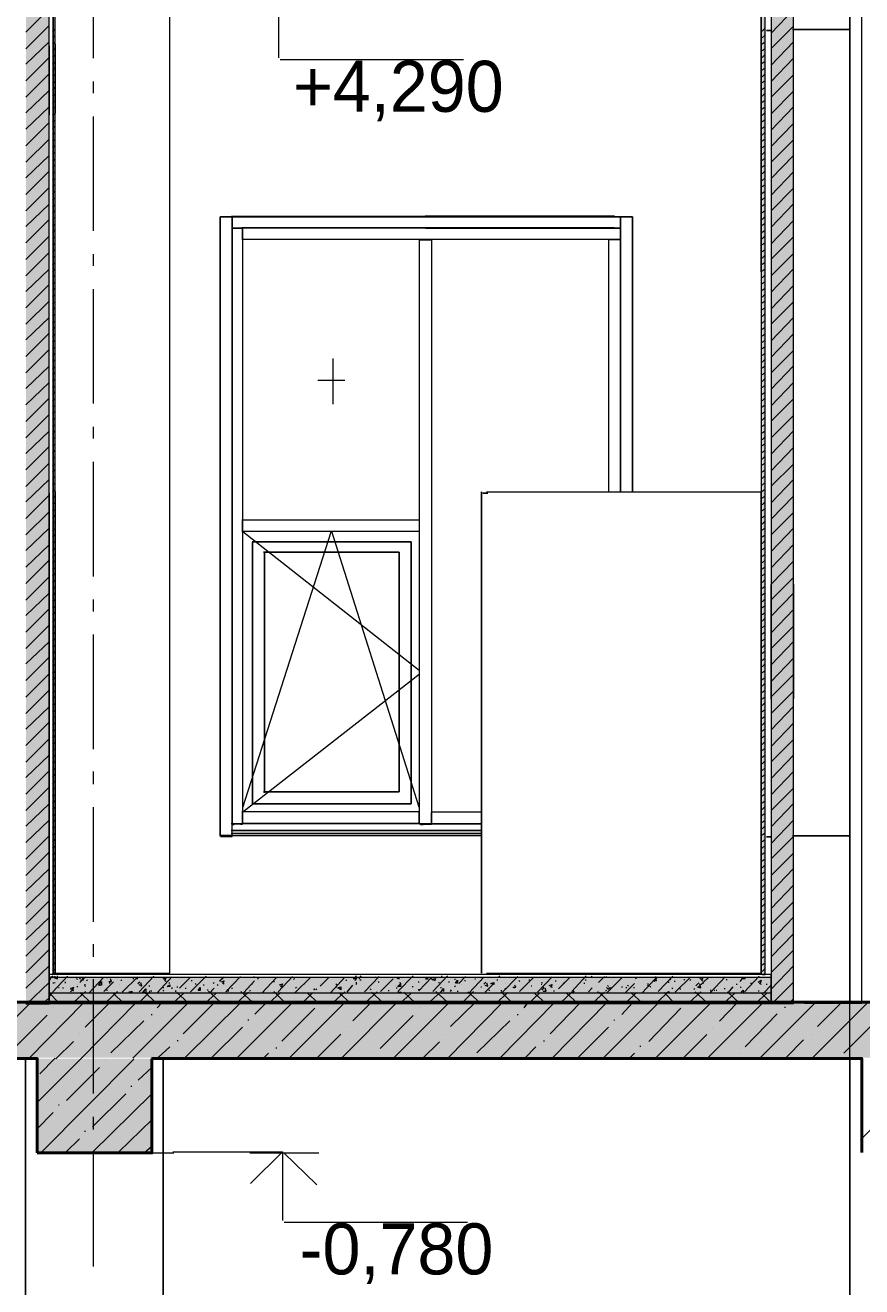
# Model space of a CAD drawing. Header units: millimetres. Extents: x -135211 to 49383, y -8033 to 228499.
# Drawn here: x -62445 to -58795, y 5476 to 10979 of the extents above; entities that cross this region are included whole.
import ezdxf

# ---------------------------------------------------------------- set-up
doc = ezdxf.new("R2010")
doc.units = ezdxf.units.MM
doc.layers.add('PDF _Геометрия', color=7, linetype='Continuous', true_color=0x1d1d1d)
doc.layers.add('PDF _Сплошная заливка', color=7, linetype='Continuous', true_color=0xffffff)
doc.layers.add('PDF _Текст', color=7, linetype='Continuous')

msp = doc.modelspace()

# ---------------------------------------------------------------- hatches: boundary and pattern name
at = {"layer": 'PDF _Сплошная заливка', "transparency": 33554559}
h = msp.add_hatch(color=256, dxfattribs=at)
h.paths.add_polyline_path([(-90915, 6475.5), (-90915, 6713.8), (-103545.3, 6713.8), (-103545.3, 6475.5)])
h.paths.add_polyline_path([(-5796.5, 6475.5), (-5796.5, 6713.8), (-26352.2, 6713.8), (-26352.2, 6475.5)])
h.paths.add_polyline_path([(-26398.8, 6475.5), (-26398.8, 6713.8), (-50899.8, 6713.8), (-50899.8, 6475.5)])
h.paths.add_polyline_path([(-50950.6, 6475.5), (-50950.6, 6713.8), (-77648.6, 6713.8), (-77648.6, 6475.5)])
h.paths.add_polyline_path([(-79718.6, 6475.5), (-79718.6, 6713.8), (-80167.3, 6713.8), (-80167.3, 6475.5)])
h.paths.add_polyline_path([(-80366.2, 6475.5), (-80366.2, 6713.8), (-82698.6, 6713.8), (-82698.6, 6475.5)])
h.paths.add_polyline_path([(-82897.6, 6475.5), (-82897.6, 6713.8), (-83397.1, 6713.8), (-83397.1, 6475.5)])

# ---------------------------------------------------------------- linework, layer by layer
at = {"layer": 'PDF _Геометрия', "color": 7, "lineweight": 9}
for points in [[(-59211.2, 11536.5), (-59189.8, 11536.5), (-59189.8, 6710.4), (-62339.5, 6710.4)], [(-62312.6, 6844.3), (-61813.3, 6844.3), (-61813.3, 11543.2), (-61897.8, 11543.2)], [(-59233.7, 9903.3), (-59233.7, 11541.6), (-61811.9, 11541.6)], [(-59233.7, 11541.6), (-59233.7, 6842.7), (-60431.8, 6842.7)], [(-59228.9, 6838.1), (-59216.2, 6838.1), (-59216.2, 11537.2), (-59228.9, 11537.2)], [(-59220.3, 6842.2), (-59216.2, 6842.2), (-59216.2, 11540.9), (-59220.3, 11540.9)], [(-59190.6, 6711.3), (-59093.3, 6711.3), (-59093.3, 11537.4), (-59190.6, 11537.4)], [(-62146.7, 10835.2), (-62146.7, 11334.8)], [(-58847.7, 10834), (-58847.7, 11333.6)], [(-62441.5, 6710.7), (-62339.7, 6710.7), (-62339.7, 11130.2), (-62441.5, 11130.2)], [(-62326.5, 6841), (-62322.2, 6841), (-62322.2, 11133.7), (-62326.5, 11133.7)], [(-62326, 6845), (-62313.4, 6845), (-62313.4, 11137.4), (-62326, 11137.4)], [(-62322.2, 11129.8), (-62322.2, 6837.1), (-62322.2, 8936.7)], [(-61779.5, 11137.1), (-61339.5, 11137.1), (-61339.5, 10836.4)], [(-59044.7, 6713.4), (-58795, 6713.4), (-58795, 11133)], [(-62339.7, 10888.9), (-62339.7, 10588.5)], [(-62322.2, 10587.9), (-62322.2, 10888.4)], [(-62313.4, 10896), (-62313.4, 10595.5)], [(-61332.6, 10830.1), (-60532.3, 10830.1)], [(-62146.7, 10682.6), (-62146.7, 10733.6)], [(-58847.7, 10681.7), (-58847.7, 10732.3)], [(-62146.7, 10081.9), (-62146.7, 10581)], [(-58847.7, 10080.4), (-58847.7, 10579.9)], [(-61593.9, 10142.9), (-61593.9, 10066.9), (-61593.9, 8792.3), (-61593.9, 7518.2), (-61593.9, 7442.2)], [(-61592.3, 7440.1), (-61541.3, 7440.1), (-61541.3, 7516.6), (-61541.3, 8790.8), (-61541.3, 10065), (-61541.3, 10090.5), (-61541.3, 10141), (-61592.3, 10141)], [(-61523.7, 10144.7), (-61544.8, 10144.7)], [(-61541.3, 10141), (-61541.3, 10065), (-61541.3, 8790.8), (-61541.3, 7491.1)], [(-60699, 10145.2), (-61524.6, 10145.2)], [(-59874.2, 10145.9), (-60699.8, 10145.9)], [(-59898.8, 10043.5), (-59847.9, 10043.5), (-59847.9, 8942.6), (-59847.9, 10068.7), (-59847.9, 10145.2)], [(-59873.1, 10145.2), (-59847.9, 10145.2), (-59847.9, 10094.3), (-59873.1, 10094.3)], [(-59846.1, 10143.4), (-59795.3, 10143.4), (-59795.3, 10067.3), (-59795.3, 8941.3)], [(-61523.7, 10093.7), (-61544.8, 10093.7)], [(-61497.4, 10042.2), (-61497.4, 10092.8), (-61544, 10092.8)], [(-61497.4, 10092.8), (-61497.4, 10067.7), (-61497.4, 8793.2), (-61497.4, 7493.6), (-61544, 7493.6)], [(-61524.6, 10094.5), (-60699, 10094.5), (-61499.2, 10094.5)], [(-59874.2, 10095.1), (-60699.8, 10095.1)], [(-60699, 10094.3), (-59847.9, 10094.3), (-59847.9, 10043.5), (-60699, 10043.5)], [(-60725.3, 10044.6), (-60725.3, 8795.5), (-60725.3, 7496.2), (-60725.3, 7546.9), (-61499.9, 7546.9)], [(-60699, 10043.8), (-61499.2, 10043.8)], [(-60723.4, 10043), (-60672.7, 10043), (-60672.7, 8793.8), (-60672.7, 7494.4), (-60672.7, 7545.2)], [(-59900.5, 10045), (-59900.5, 8944.5)], [(-62146.7, 9929.3), (-62146.7, 9980.3)], [(-58847.7, 9928), (-58847.7, 9978.7)], [(-62146.7, 9328.1), (-62146.7, 9827.7)], [(-58847.7, 9326.8), (-58847.7, 9826.3)], [(-61102.6, 9524.8), (-61102.6, 9326.1)], [(-61049.9, 9429.2), (-61168.6, 9429.2)], [(-62146.7, 9176), (-62146.7, 9226.5)], [(-58847.7, 9174.4), (-58847.7, 9225.5)], [(-62146.7, 8574.8), (-62146.7, 9074.4)], [(-58847.7, 8573.6), (-58847.7, 9073.1)], [(-62339.7, 8937.2), (-62339.7, 6837.7), (-62339.7, 6825.1), (-62339.7, 6757.3), (-62339.7, 6710.7)], [(-62313.4, 8944.5), (-62313.4, 6845)], [(-59233.7, 6842.7), (-59233.7, 8942.6), (-60431.8, 8942.6)], [(-61499.9, 8820.9), (-60725.3, 8820.9), (-60725.3, 8770.2), (-61499.9, 8770.2)], [(-61497.4, 8768.1), (-61497.4, 8818.7)], [(-61111.4, 8767.2), (-61496.6, 7565)], [(-61495.9, 8770.2), (-60725.3, 8165)], [(-60725.3, 7568.2), (-61106.4, 8770.2)], [(-59189.8, 8039.5), (-59189.8, 8539.5)], [(-59093.3, 8540.1), (-59093.3, 8040.4)], [(-62146.7, 8422.2), (-62146.7, 8473.2)], [(-58847.7, 8421.2), (-58847.7, 8471.9)], [(-62146.7, 7821.4), (-62146.7, 8320.6)], [(-58847.7, 7820), (-58847.7, 8319.5)], [(-61495.9, 7546.9), (-60725.3, 8148.1)], [(-62146.7, 7668.9), (-62146.7, 7723.8)], [(-58847.7, 7667.6), (-58847.7, 7722.3)], [(-62146.7, 7067.7), (-62146.7, 7567.3)], [(-61505.8, 7493.6), (-61497.4, 7493.6), (-61497.4, 7544.6)], [(-60453.3, 7546), (-60673.4, 7546)], [(-58847.7, 7066.3), (-58847.7, 7565.9)], [(-60453.3, 7495.1), (-61545.5, 7495.1)], [(-61532.5, 7490.7), (-61540.9, 7490.7)], [(-60723.4, 7494.4), (-60672.7, 7494.4), (-60681.1, 7494.4)], [(-60707.8, 7491.6), (-60720.7, 7491.6)], [(-60453.3, 7452.7), (-61545.5, 7452.7)], [(-62146.7, 6915.5), (-62146.7, 6970.5)], [(-58847.7, 6913.9), (-58847.7, 6969.1)], [(-59189.8, 6710.4), (-59189.8, 6757.1), (-59189.8, 6824.8), (-59189.8, 6837.5), (-62339.5, 6837.5)], [(-59189.8, 6824.8), (-62339.5, 6824.8)], [(-60427, 6838.5), (-60448, 6838.5)], [(-62146.7, 6318.3), (-62146.7, 6817.9)], [(-58847.7, 6317.2), (-58847.7, 6816.8)], [(-59189.8, 6757.1), (-62339.5, 6757.1)], [(-59100.4, 6717.6), (-59049.5, 6717.6)], [(-61842.8, 3339.5), (-61842.8, 6472.2), (-61842.8, 3339.5), (-62444.2, 3339.5), (-62444.2, 6472.2), (-62444.2, 3339.5), (-66368.4, 3339.5), (-66368.4, 6472.2)], [(-58847.7, 3341), (-58847.7, 6473.7), (-58847.7, 3341), (-61844.9, 3341)], [(-58847.7, 6473.7), (-61646, 6473.7)], [(-59242.5, 6470.6), (-59441.2, 6470.6)], [(-58795, 6471.9), (-59044.7, 6471.9)], [(-62146.7, 6161.8), (-62146.7, 6216.7)], [(-58847.7, 6160.3), (-58847.7, 6215.5)], [(-62236, 6060.6), (-61795.7, 6060.6)], [(-62146.7, 5564.9), (-62146.7, 6064.5)], [(-61800.4, 6065), (-61321.9, 6065), (-61321.9, 5764.6)], [(-61464.6, 6059.7), (-61164, 6059.7)], [(-58847.7, 5563.6), (-58847.7, 6063.1)], [(-61314.8, 5757.5), (-60514.7, 5757.5)]]:
    msp.add_lwpolyline(points, dxfattribs=at)
for points in [[(-58847.7, 10960.9), (-59097.2, 10960.9), (-58847.7, 10960.9), (-58847.7, 11540.7), (-58847.7, 6715), (-58847.7, 7443.1), (-59097.2, 7443.1), (-58847.7, 7443.1)], [(-59211.2, 10956.6), (-59189.8, 10956.6)], [(-59795.3, 8941.3), (-59795.3, 10143.4), (-61594.5, 10143.4), (-59795.3, 10143.4)], [(-61593.9, 10142.9), (-61593.9, 7442.2)], [(-60453.3, 8943), (-60453.3, 6843.4)], [(-60427, 8938), (-60448, 8938)], [(-61454.6, 7582.3), (-60760.4, 7582.3), (-60760.4, 8725), (-61454.6, 8725), (-60760.4, 8725), (-60760.4, 7582.3)], [(-61453.5, 8724.3), (-61453.5, 7581.1)], [(-61405.5, 7634.7), (-60813, 7634.7), (-60813, 8680.2), (-61405.5, 8680.2), (-60813, 8680.2), (-60813, 7634.7)], [(-61400.9, 8675.8), (-61400.9, 7630.4)], [(-61499.9, 7496.2), (-60725.3, 7496.2)], [(-60673.4, 7495.1), (-60453.3, 7495.1)], [(-61596.4, 7444.2), (-60453.3, 7444.2)], [(-60453.3, 7465.6), (-61545.5, 7465.6)], [(-61545.5, 7465.6), (-60453.3, 7465.6)], [(-59211.2, 7438.8), (-59189.8, 7438.8)]]:
    msp.add_lwpolyline(points, close=True, dxfattribs=at)
at = {"layer": 'PDF _Геометрия', "lineweight": 9}
for points in [[(-62441.5, 10948.5), (-62339.7, 11049.8)], [(-59190.6, 10944.5), (-59093.3, 11046.3)], [(-62441.5, 10876.3), (-62339.7, 10978)], [(-59190.6, 10876.8), (-59093.3, 10974.1)], [(-62441.5, 10808.5), (-62339.7, 10905.9)], [(-59190.6, 10804.9), (-59093.3, 10906.3)], [(-62441.5, 10736.7), (-62339.7, 10838)], [(-59190.6, 10733.1), (-59093.3, 10834.5)], [(-62441.5, 10664.6), (-62339.7, 10766.3)], [(-59190.6, 10665.3), (-59093.3, 10762.6)], [(-62441.5, 10596.7), (-62339.7, 10694.1)], [(-59190.6, 10593), (-59093.3, 10690.8)], [(-62441.5, 10525), (-62339.7, 10622.4)], [(-59190.6, 10521.2), (-59093.3, 10623)], [(-62441.5, 10452.8), (-62339.7, 10554.6)], [(-59190.6, 10449.3), (-59093.3, 10550.7)], [(-62441.5, 10381.1), (-62339.7, 10482.4)], [(-59190.6, 10381.6), (-59093.3, 10478.9)], [(-62441.5, 10313.3), (-62339.7, 10410.7)], [(-59190.6, 10309.8), (-59093.3, 10411.1)], [(-62441.5, 10241.1), (-62339.7, 10342.8)], [(-59190.6, 10237.5), (-59093.3, 10339.3)], [(-62441.5, 10169.4), (-62339.7, 10271.1)], [(-59190.6, 10169.7), (-59093.3, 10267.5)], [(-62441.5, 10101.5), (-62339.7, 10198.9)], [(-59190.6, 10097.9), (-59093.3, 10199.7)], [(-62441.5, 10029.8), (-62339.7, 10131.1)], [(-59190.6, 10026), (-59093.3, 10127.4)], [(-62441.5, 9957.6), (-62339.7, 10059.4)], [(-59190.6, 9958.3), (-59093.3, 10055.6)], [(-62441.5, 9885.9), (-62339.7, 9987.2)], [(-59190.6, 9886.4), (-59093.3, 9983.7)], [(-62441.5, 9818.1), (-62339.7, 9915.5)], [(-59190.6, 9814.1), (-59093.3, 9916)], [(-62441.5, 9745.9), (-62339.7, 9847.6)], [(-59190.6, 9742.3), (-59093.3, 9844.2)], [(-62441.5, 9674.2), (-62339.7, 9775.5)], [(-59190.6, 9674.6), (-59093.3, 9771.9)], [(-62441.5, 9606.3), (-62339.7, 9703.7)], [(-59190.6, 9602.7), (-59093.3, 9704.1)], [(-62441.5, 9534.2), (-62339.7, 9635.9)], [(-59190.6, 9530.9), (-59093.3, 9632.3)], [(-62441.5, 9462.4), (-62339.7, 9563.7)], [(-59190.6, 9463.1), (-59093.3, 9560.4)], [(-62441.5, 9394.6), (-62339.7, 9492)], [(-59190.6, 9390.8), (-59093.3, 9492.7)], [(-62441.5, 9322.4), (-62339.7, 9419.8)], [(-59190.6, 9319), (-59093.3, 9420.4)], [(-62441.5, 9250.7), (-62339.7, 9352.4)], [(-59190.6, 9251.2), (-59093.3, 9348.5)], [(-62441.5, 9178.5), (-62339.7, 9280.2)], [(-59190.6, 9179.4), (-59093.3, 9276.7)], [(-62441.5, 9111.1), (-62339.7, 9208.5)], [(-59190.6, 9107.1), (-59093.3, 9209)], [(-62441.5, 9038.9), (-62339.7, 9140.7)], [(-59190.6, 9035.3), (-59093.3, 9137.1)], [(-62441.5, 8967.2), (-62339.7, 9068.5)], [(-59190.6, 8967.5), (-59093.3, 9064.8)], [(-62441.5, 8899.4), (-62339.7, 8996.8)], [(-59190.6, 8895.7), (-59093.3, 8997.1)], [(-62441.5, 8827.2), (-62339.7, 8929)], [(-59190.6, 8823.8), (-59093.3, 8925.2)], [(-62441.5, 8755.5), (-62339.7, 8856.8)], [(-59190.6, 8756.1), (-59093.3, 8853.4)], [(-62441.5, 8687.7), (-62339.7, 8785)], [(-59190.6, 8683.8), (-59093.3, 8785.6)], [(-62441.5, 8615.5), (-62339.7, 8712.9)], [(-59190.6, 8611.9), (-59093.3, 8713.8)], [(-62441.5, 8543.7), (-62339.7, 8645.5)], [(-59190.6, 8540.1), (-59093.3, 8641.5)], [(-62441.5, 8471.6), (-62339.7, 8573.3)], [(-59190.6, 8472.4), (-59093.3, 8569.7)], [(-62441.5, 8404.2), (-62339.7, 8501.1)], [(-59190.6, 8400.5), (-59093.3, 8501.9)], [(-62441.5, 8332), (-62339.7, 8433.7)], [(-59190.6, 8328.2), (-59093.3, 8430.1)], [(-62441.5, 8259.8), (-62339.7, 8361.6)], [(-59190.6, 8260.5), (-59093.3, 8358.2)], [(-62441.5, 8192.5), (-62339.7, 8289.8)], [(-59190.6, 8188.6), (-59093.3, 8290.5)], [(-62441.5, 8120.3), (-62339.7, 8222)], [(-59190.6, 8116.8), (-59093.3, 8218.2)], [(-62441.5, 8048.5), (-62339.7, 8149.8)], [(-59190.6, 8049), (-59093.3, 8146.3)], [(-62441.5, 7976.4), (-62339.7, 8078.1)], [(-59190.6, 7977.2), (-59093.3, 8074.5)], [(-62441.5, 7908.5), (-62339.7, 8005.9)], [(-59190.6, 7904.9), (-59093.3, 8006.8)], [(-62441.5, 7836.8), (-62339.7, 7938.1)], [(-59190.6, 7833.1), (-59093.3, 7934.5)], [(-62441.5, 7764.6), (-62339.7, 7866.4)], [(-59190.6, 7765.3), (-59093.3, 7862.6)], [(-62441.5, 7696.8), (-62339.7, 7794.2)], [(-59190.6, 7693.5), (-59093.3, 7794.9)], [(-62441.5, 7625.1), (-62339.7, 7726.8)], [(-59190.6, 7621.2), (-59093.3, 7723)], [(-62441.5, 7552.9), (-62339.7, 7654.6)], [(-59190.6, 7553.4), (-59093.3, 7651.2)], [(-62441.5, 7485.5), (-62339.7, 7582.5)], [(-59190.6, 7481.6), (-59093.3, 7583.4)], [(-62441.5, 7413.3), (-62339.7, 7510.7)], [(-59190.6, 7409.7), (-59093.3, 7511.1)], [(-62441.5, 7341.2), (-62339.7, 7442.9)], [(-59190.6, 7342), (-59093.3, 7439.3)], [(-62441.5, 7269.4), (-62339.7, 7371.2)], [(-59190.6, 7270.2), (-59093.3, 7367.5)], [(-62441.5, 7201.6), (-62339.7, 7299)], [(-59190.6, 7197.9), (-59093.3, 7299.7)], [(-62441.5, 7129.9), (-62339.7, 7231.2)], [(-59190.6, 7126), (-59093.3, 7227.9)], [(-62441.5, 7057.7), (-62339.7, 7159.4)], [(-59190.6, 7058.3), (-59093.3, 7155.6)], [(-62441.5, 6989.9), (-62339.7, 7087.3)], [(-59190.6, 6986.4), (-59093.3, 7087.8)], [(-62441.5, 6918.1), (-62339.7, 7019.4)], [(-59190.6, 6914.6), (-59093.3, 7016)], [(-62441.5, 6846), (-62339.7, 6947.7)], [(-59190.6, 6846.8), (-59093.3, 6944.1)], [(-62441.5, 6778.1), (-62339.7, 6875.5)], [(-62339.2, 6811.7), (-62330.9, 6824.8)], [(-62334.8, 6828.4), (-62322.2, 6828.4), (-62326.5, 6832.7)], [(-62330.9, 6824.3), (-62330.9, 6828.7)], [(-62324.3, 6762.7), (-62260.8, 6830.6)], [(-62317.7, 6823.7), (-62313.4, 6832.4)], [(-62317.2, 6823.4), (-62304.6, 6819.1), (-62304.6, 6832.1)], [(-62207.6, 6819.9), (-62199.3, 6828.2)], [(-62207.1, 6802.4), (-62181.8, 6827.7)], [(-62203.2, 6815.3), (-62190.6, 6815.3), (-62194.9, 6824)], [(-62166.5, 6757.2), (-62102.8, 6824.9)], [(-62089.6, 6824.3), (-62085.3, 6824.3)], [(-62085.3, 6824.3), (-62085.3, 6824.3)], [(-62085.3, 6824.3), (-62085.3, 6824.3)], [(-62021.4, 6760.5), (-61953.7, 6828.2)], [(-61946.9, 6762.2), (-61883.5, 6830.1)], [(-61868, 6759.5), (-61804.5, 6827.4)], [(-61843.5, 6819.7), (-61830.8, 6824.1), (-61835.2, 6811.4)], [(-61772, 6778.1), (-61725.5, 6824.6)], [(-61723, 6762.7), (-61655.3, 6830.3)], [(-61597.5, 6810.6), (-61576.4, 6827.7)], [(-61569.5, 6761.7), (-61506.2, 6829.4)], [(-61449.2, 6827.3), (-61444.8, 6827.3)], [(-61411.7, 6756.3), (-61348.3, 6824.2)], [(-61341.6, 6762.3), (-61278.1, 6829.8)], [(-61266.7, 6759.5), (-61199.1, 6827.1)], [(-61158.2, 6786.6), (-61120.1, 6824.6)], [(-61113.2, 6758.5), (-61049.9, 6826.3)], [(-61014.1, 6820.1), (-60997.3, 6820.1), (-61001.7, 6832.5)], [(-61005.7, 6811.6), (-60997.3, 6824.5)], [(-60988.2, 6819.2), (-60979.7, 6832)], [(-60964.2, 6761.7), (-60900.8, 6829.5)], [(-60918.3, 6829.9), (-60918.3, 6829.9)], [(-60918.3, 6829.9), (-60918.3, 6829.9)], [(-60821.8, 6822.3), (-60821.8, 6826.8)], [(-60821.5, 6822.4), (-60813, 6822.4), (-60813, 6826.4)], [(-60819.2, 6764.5), (-60751.6, 6832.5)], [(-60727.8, 6766.4), (-60672.7, 6825.6)], [(-60666.2, 6764), (-60602.5, 6831.7)], [(-60628.8, 6832.3), (-60628.8, 6828.3)], [(-60552.9, 6799.2), (-60523.5, 6829.1)], [(-60507.9, 6758.3), (-60444.5, 6826.2)], [(-60378.4, 6827.7), (-60374.3, 6831.8)], [(-60365.6, 6827.4), (-60365.6, 6827.4)], [(-60362.9, 6761.6), (-60295.4, 6829.2)], [(-60288.8, 6763.4), (-60225.2, 6826.5)], [(-60209.9, 6760.6), (-60146.2, 6828.3)], [(-60117.9, 6775), (-60067.2, 6825.7)], [(-60060.4, 6763.8), (-59997.1, 6831.6)], [(-59974.8, 6826.5), (-59970.7, 6830.5)], [(-59943.3, 6803.2), (-59918.1, 6828.8)], [(-59909.3, 6824.2), (-59909.3, 6828.7)], [(-59906.6, 6758.3), (-59839.1, 6826.3)], [(-59753.6, 6757.7), (-59690, 6825.3), (-59702.6, 6808.2)], [(-59707.1, 6812.3), (-59690, 6812.3), (-59694, 6829.4)], [(-59683.4, 6763.3), (-59619.8, 6831)], [(-59608.6, 6760.3), (-59540.8, 6828.1)], [(-59508.4, 6783.3), (-59461.8, 6825.9)], [(-59500.8, 6822.1), (-59488.2, 6826.2), (-59492.2, 6813.5)], [(-59455, 6759.5), (-59391.6, 6827.4)], [(-59325.4, 6807.8), (-59312.7, 6824.6), (-59316.8, 6820.5)], [(-59316.6, 6820.4), (-59303.9, 6820.4), (-59303.9, 6824.5)], [(-59306, 6762.9), (-59242.5, 6830.5)], [(-59190.6, 6774.5), (-59093.3, 6876.4)], [(-62437.1, 6710.7), (-62339.7, 6803.8)], [(-62322.2, 6803.2), (-62322.2, 6798.8)], [(-62317.7, 6802.9), (-62313.4, 6802.9)], [(-62300.2, 6780.9), (-62295.9, 6780.9)], [(-62282.7, 6780.3), (-62278.3, 6780.3)], [(-62269.5, 6800.9), (-62269.5, 6805.3)], [(-62247.6, 6779.1), (-62243.2, 6779.1)], [(-62247.1, 6774.5), (-62234.4, 6783.2), (-62238.8, 6770.1)], [(-62247.1, 6761.9), (-62234.4, 6774.5)], [(-62242.7, 6770.6), (-62234.4, 6766.2)], [(-62221.2, 6820.5), (-62216.9, 6816.1)], [(-62216.9, 6795.2), (-62216.9, 6795.2)], [(-62216.9, 6782.6), (-62216.9, 6786.5)], [(-62186.1, 6793.7), (-62181.8, 6793.7)], [(-62186.1, 6789.8), (-62181.8, 6785.4)], [(-62181.8, 6772.8), (-62181.8, 6772.8)], [(-62177.4, 6810.4), (-62173, 6814.8)], [(-62124.7, 6791.8), (-62120.4, 6791.8)], [(-62101.3, 6764.2), (-62059, 6806.6)], [(-62089.6, 6769.4), (-62085.3, 6769.4)], [(-62080.4, 6806.8), (-62067.7, 6806.8), (-62072.1, 6819.5)], [(-62076.5, 6802.7), (-62076.5, 6798.8)], [(-62076, 6802.5), (-62067.7, 6815.1)], [(-62072.1, 6806.8), (-62067.7, 6806.8)], [(-62041.4, 6814.4), (-62041.4, 6814.4)], [(-62032.6, 6792.8), (-62032.6, 6792.8)], [(-62028.2, 6813.5), (-62023.9, 6813.5)], [(-61997.5, 6778.7), (-61997.5, 6778.7)], [(-61975.6, 6820.4), (-61971.2, 6820.4)], [(-61958, 6819.9), (-61953.7, 6819.9)], [(-61953.2, 6798.3), (-61944.9, 6806.6)], [(-61948.8, 6793.7), (-61936.1, 6789.3), (-61940.5, 6802)], [(-61940.5, 6789.3), (-61936.1, 6789.3)], [(-61931.3, 6759.2), (-61918.6, 6776.2), (-61918.6, 6759.2)], [(-61905.4, 6788.5), (-61901, 6788.5)], [(-61844, 6781.8), (-61839.6, 6781.8)], [(-61844, 6765.1), (-61839.6, 6769.1)], [(-61839.1, 6815.7), (-61830.8, 6807)], [(-61817.7, 6802.2), (-61813.3, 6802.2)], [(-61804.5, 6780.6), (-61804.5, 6776.2)], [(-61782.6, 6784), (-61778.2, 6784)], [(-61747.5, 6778.4), (-61743.1, 6778.4)], [(-61721.2, 6811.7), (-61716.8, 6811.7)], [(-61703.6, 6798.2), (-61699.2, 6793.8)], [(-61668.5, 6792.7), (-61664.1, 6792.7)], [(-61651, 6770.9), (-61646.6, 6770.9)], [(-61641.3, 6757.3), (-61620.3, 6778.4)], [(-61624.6, 6799.4), (-61620.3, 6803.8)], [(-61607.1, 6790.8), (-61602.7, 6794.8)], [(-61593.9, 6811.3), (-61593.9, 6806.9)], [(-61589.1, 6806.2), (-61576.4, 6810.6), (-61580.8, 6802.3)], [(-61584.7, 6802.3), (-61576.4, 6797.9)], [(-61567.2, 6763.3), (-61558.8, 6772.1), (-61558.8, 6763.3)], [(-61558.8, 6814.3), (-61558.8, 6814.3)], [(-61558.8, 6772.1), (-61558.8, 6772.1)], [(-61541.3, 6775.8), (-61541.3, 6779.8)], [(-61491.4, 6759.5), (-61444.8, 6810.6)], [(-61457.9, 6797.9), (-61453.5, 6797.9)], [(-61431.6, 6818.3), (-61427.2, 6822.3)], [(-61361.4, 6807.5), (-61357, 6807.5)], [(-61334.7, 6793.1), (-61321.9, 6797.5), (-61326.3, 6784.7)], [(-61330.3, 6789.1), (-61321.9, 6780.7)], [(-61273.7, 6816.9), (-61269.3, 6820.9)], [(-61264.9, 6778.5), (-61260.5, 6782.9)], [(-61225.4, 6794.1), (-61225.4, 6794.1)], [(-61186, 6771.4), (-61181.5, 6775.8)], [(-61186, 6775.8), (-61181.5, 6771.4)], [(-61177.2, 6771.3), (-61172.8, 6775.3)], [(-61155.2, 6800), (-61155.2, 6800)], [(-61089.5, 6797.5), (-61085, 6793.6)], [(-61089.5, 6780.7), (-61085, 6785.2)], [(-61045.6, 6813), (-61041.2, 6813)], [(-61040.1, 6761.6), (-61014.8, 6790.8)], [(-61001.7, 6803.2), (-60997.3, 6803.2)], [(-61001.7, 6794.8), (-60997.3, 6798.8)], [(-60997.3, 6820.1), (-60997.3, 6820.1)], [(-60984.2, 6815.2), (-60979.7, 6815.2)], [(-60940.3, 6775.3), (-60935.9, 6771.4)], [(-60905.2, 6804.3), (-60900.8, 6808.2)], [(-60894.4, 6763.6), (-60839.4, 6818.7)], [(-60861.3, 6768.9), (-60856.9, 6768.9)], [(-60830.6, 6789), (-60830.6, 6789)], [(-60826.3, 6780.1), (-60821.8, 6780.1)], [(-60821.1, 6787.8), (-60804.3, 6787.8), (-60808.7, 6804.6)], [(-60817.1, 6783.8), (-60804.3, 6800.6)], [(-60813, 6817.9), (-60813, 6822.4)], [(-60756.1, 6785.9), (-60751.6, 6785.9)], [(-60729.7, 6806.5), (-60725.3, 6806.5)], [(-60729.7, 6772.7), (-60725.3, 6772.7)], [(-60672.3, 6821.2), (-60663.9, 6812.8)], [(-60668, 6816.9), (-60655.1, 6820.9), (-60659.6, 6808.4)], [(-60663.9, 6821.2), (-60663.9, 6821.2)], [(-60642, 6803.2), (-60637.6, 6803.2)], [(-60633.2, 6782), (-60628.8, 6782)], [(-60628.5, 6764.2), (-60620, 6777.1), (-60620, 6764.2)], [(-60598.1, 6805.9), (-60593.7, 6805.9)], [(-60589.4, 6763.3), (-60584.9, 6771.7)], [(-60571.4, 6817.8), (-60567.4, 6817.8)], [(-60571.4, 6783.9), (-60567.4, 6788)], [(-60541, 6795.8), (-60541, 6795.8)], [(-60527.5, 6812.1), (-60523.5, 6812.1)], [(-60483.6, 6818.5), (-60479.6, 6818.5)], [(-60457.3, 6813.5), (-60453.3, 6813.5)], [(-60457.3, 6784.1), (-60453.3, 6784.1)], [(-60444.2, 6795.9), (-60435.8, 6804.4)], [(-60439.5, 6791.6), (-60427, 6787.6), (-60431, 6800.1)], [(-60438.6, 6761.2), (-60400.7, 6799.2)], [(-60422.2, 6770.3), (-60418.2, 6770.3)], [(-60387.1, 6815.1), (-60383.1, 6815.1)], [(-60383.1, 6807), (-60383.1, 6807)], [(-60352, 6776.3), (-60348, 6776.3)], [(-60348, 6797.4), (-60348, 6797.4)], [(-60316.7, 6782.9), (-60304.1, 6782.9), (-60308.2, 6791.4)], [(-60312.6, 6778.9), (-60304.1, 6787.4)], [(-60290.6, 6811.9), (-60286.6, 6807.9)], [(-60269, 6773.7), (-60269, 6773.7)], [(-60246.8, 6815), (-60242.7, 6815)], [(-60238, 6789.2), (-60234, 6789.2)], [(-60194.1, 6795.9), (-60190.1, 6795.9)], [(-60190.1, 6804.5), (-60190.1, 6800.4)], [(-60189.8, 6770.1), (-60181.3, 6783.1)], [(-60185.3, 6787.2), (-60181.3, 6791.2)], [(-60185.1, 6765.9), (-60172.5, 6765.9), (-60176.6, 6778.8)], [(-60158.8, 6790.2), (-60146.2, 6794.7), (-60150.2, 6786.2)], [(-60154.7, 6786.2), (-60146.2, 6782.1)], [(-60132.7, 6810.8), (-60128.7, 6810.8)], [(-60097.6, 6801.3), (-60093.6, 6796.8)], [(-60093.6, 6805.3), (-60093.6, 6805.3)], [(-60049.7, 6761.5), (-60053.7, 6770)], [(-60014.6, 6819.4), (-60014.6, 6819.4)], [(-60005.8, 6802.1), (-60005.8, 6797.7)], [(-60001.1, 6814.5), (-59997.1, 6814.5)], [(-59987.8, 6762.7), (-59970.7, 6779.7)], [(-59953.2, 6787.8), (-59953.2, 6787.8)], [(-59913.4, 6764.8), (-59909.3, 6769.3)], [(-59909.1, 6781.2), (-59900.5, 6773.1)], [(-59904.6, 6790.2), (-59900.5, 6786.2)], [(-59904.4, 6777), (-59891.8, 6781.5), (-59895.8, 6768.4)], [(-59843.2, 6783.5), (-59839.1, 6783.5)], [(-59839.1, 6783.5), (-59839.1, 6783.5)], [(-59828.8, 6756.8), (-59786.5, 6799.1)], [(-59821.6, 6778.6), (-59821.6, 6783.2)], [(-59816.9, 6791.1), (-59812.8, 6787)], [(-59790.5, 6782), (-59786.5, 6782)], [(-59781.8, 6819.2), (-59777.7, 6823.7)], [(-59733.8, 6797.2), (-59733.8, 6797.2)], [(-59729.1, 6796.6), (-59725.1, 6796.6)], [(-59729.1, 6788.5), (-59725.1, 6792.6)], [(-59720.3, 6787.9), (-59716.3, 6783.4)], [(-59637.3, 6801.9), (-59637.3, 6806.5)], [(-59632.6, 6819), (-59628.5, 6814.4)], [(-59623.8, 6780.5), (-59619.8, 6775.9)], [(-59611, 6805.6), (-59611, 6809.7)], [(-59588.7, 6775), (-59584.7, 6775)], [(-59571.2, 6816.3), (-59567.1, 6816.3)], [(-59544.9, 6811.4), (-59540.8, 6815.9)], [(-59532, 6781), (-59532, 6781)], [(-59527.3, 6772.3), (-59523.3, 6776.8)], [(-59518.4, 6788.8), (-59505.7, 6801.5)], [(-59513.7, 6784.7), (-59496.9, 6780.1), (-59501, 6797.3)], [(-59501, 6822.6), (-59496.9, 6822.6)], [(-59496.8, 6818), (-59488.2, 6809.4)], [(-59488.2, 6800.8), (-59488.2, 6796.8)], [(-59453.1, 6766), (-59453.1, 6770.6)], [(-59439.6, 6769.5), (-59435.5, 6769.5)], [(-59430.8, 6769.4), (-59426.7, 6769.4)], [(-59395.7, 6776.3), (-59391.6, 6776.3)], [(-59386.9, 6818.3), (-59382.9, 6814.2)], [(-59377.8, 6758.3), (-59356.5, 6783.7)], [(-59365.3, 6780.1), (-59365.3, 6780.1)], [(-59343.1, 6796.2), (-59339, 6796.2)], [(-59339, 6770.4), (-59339, 6770.4)], [(-59325.5, 6782.5), (-59321.5, 6782.5)], [(-59321.3, 6761.1), (-59312.7, 6769.3), (-59312.7, 6761.1)], [(-59277.6, 6797.6), (-59277.6, 6802.1)], [(-59246.4, 6804.6), (-59233.7, 6813.2), (-59237.8, 6800.5)], [(-59242.3, 6800.9), (-59233.7, 6796.4)], [(-59223.9, 6757.1), (-59189.8, 6790.8)], [(-59211.5, 6795.8), (-59207.4, 6795.8)], [(-59186.5, 6711.3), (-59093.3, 6804.6)], [(-62660.2, 6476.2), (-62418.7, 6717.2)], [(-62427.6, 6472.4), (-62190.6, 6713.8)], [(-62369.3, 6710.7), (-62339.7, 6736)], [(-62343.5, 6739.7), (-62322.2, 6760.5)], [(-62295.9, 6713.1), (-62342.4, 6759.6)], [(-62287.1, 6768), (-62287.1, 6768)], [(-62232.8, 6717.4), (-62181.8, 6764)], [(-62155.5, 6712.7), (-62206.5, 6759.3)], [(-62199.3, 6473.1), (-61962.4, 6714.4)], [(-62182.5, 6608.1), (-62076.5, 6714.1)], [(-62092, 6717), (-62041.4, 6763.3)], [(-62085.3, 6761.1), (-62085.3, 6761.1)], [(-62015.1, 6711.9), (-62061.8, 6758.6)], [(-61993.1, 6761.9), (-61988.8, 6761.9)], [(-61988.3, 6761.2), (-61980, 6765.6), (-61980, 6761.2)], [(-61975.5, 6473.5), (-61734.3, 6714.7), (-61785.2, 6761.1)], [(-61947.4, 6716.3), (-61901, 6762.7), (-61901, 6767)], [(-61874.7, 6715.2), (-61925.5, 6762)], [(-61896.6, 6766.8), (-61892.2, 6766.8)], [(-61869.4, 6693.1), (-61848.4, 6714.6)], [(-61802.7, 6711.1), (-61751.9, 6757.6)], [(-61787, 6763.1), (-61787, 6767.5)], [(-61755.5, 6579.4), (-61620.3, 6715.1)], [(-61747.7, 6474), (-61506.2, 6715)], [(-61662.4, 6710.6), (-61611.5, 6757.1)], [(-61593.9, 6718.2), (-61644.9, 6764.7)], [(-61633.4, 6766.2), (-61629, 6766.2)], [(-61521.7, 6714.1), (-61471.1, 6760.3)], [(-61519.4, 6474.1), (-61278.1, 6715.5)], [(-61453.5, 6717.4), (-61504.2, 6764.1)], [(-61466.7, 6768.6), (-61462.3, 6768.6)], [(-61442.8, 6664.6), (-61392.1, 6715.3)], [(-61381.4, 6713.3), (-61330.7, 6759.6)], [(-61374.6, 6765.8), (-61374.6, 6765.8)], [(-61365.8, 6760.9), (-61365.8, 6760.9)], [(-61313.2, 6716.7), (-61359.9, 6763.4)], [(-61291.2, 6474.8), (-61049.9, 6716)], [(-61236.7, 6712.6), (-61190.3, 6759)], [(-61164, 6711.6), (-61214.8, 6758.5)], [(-61100.8, 6716), (-61049.9, 6762.5)], [(-61023.6, 6711.1), (-61074.5, 6757.6)], [(-61063, 6475), (-60821.8, 6716.6)], [(-61016.1, 6635.7), (-60935.9, 6716.4)], [(-60960.6, 6715.5), (-60909.6, 6762.1)], [(-60883.2, 6714.7), (-60933.8, 6760.8)], [(-60835.1, 6475.8), (-60593.7, 6716.8)], [(-60817.5, 6758.9), (-60813, 6762.9)], [(-60817.1, 6758.5), (-60804.3, 6762.4), (-60808.7, 6758.5)], [(-60811.1, 6710.2), (-60760.4, 6756.9)], [(-60742.8, 6713.9), (-60793.5, 6760.6)], [(-60679.5, 6718.3), (-60628.8, 6764.6)], [(-60602.5, 6717.2), (-60653.2, 6764)], [(-60589.8, 6611.5), (-60479.6, 6717.2)], [(-60558.6, 6766.7), (-60558.6, 6762.2)], [(-60534.8, 6717.6), (-60488.4, 6764)], [(-60462.1, 6716.6), (-60513, 6763)], [(-60390.2, 6712.6), (-60339.2, 6759.1)], [(-60374.6, 6472.6), (-60137.4, 6713.7)], [(-60369.6, 6768), (-60365.6, 6768)], [(-60321.7, 6716), (-60368.2, 6762.5)], [(-60249.5, 6712), (-60198.9, 6758.1)], [(-60172.5, 6710.7), (-60223.2, 6757.3)], [(-60154.5, 6578.5), (-60023.4, 6714.1)], [(-60146.3, 6473), (-59909.3, 6714)], [(-60137.4, 6764.4), (-60137.4, 6768.4)], [(-60109.2, 6715.1), (-60058.5, 6761.8)], [(-60032.1, 6710.3), (-60082.9, 6757)], [(-60053.7, 6757.5), (-60049.7, 6766)], [(-59968.9, 6714.6), (-59918.1, 6761)], [(-59948.5, 6762), (-59944.4, 6762)], [(-59944.4, 6766.1), (-59944.4, 6766.1)], [(-59891.8, 6713.6), (-59942.6, 6760.4)], [(-59922.5, 6473.4), (-59681.2, 6714.7)], [(-59841.6, 6663.7), (-59795.3, 6714.6)], [(-59824.1, 6713.8), (-59777.7, 6760.2)], [(-59751.4, 6712.8), (-59802.3, 6759.7)], [(-59694.2, 6473.7), (-59453.1, 6714.9)], [(-59688.3, 6717.1), (-59637.3, 6763.6)], [(-59611, 6712.1), (-59657.5, 6759.1)], [(-59645.9, 6760), (-59637.3, 6764), (-59637.3, 6760)], [(-59547.6, 6716.4), (-59496.9, 6762.9)], [(-59470.6, 6715.6), (-59521.3, 6762.2)], [(-59466.4, 6474.1), (-59224.9, 6715.6)], [(-59415.1, 6634.9), (-59339, 6715.1)], [(-59398.5, 6711.5), (-59347.8, 6758.2)], [(-59330.2, 6715), (-59381, 6761.7)], [(-59258.2, 6710.9), (-59207.4, 6757.7)], [(-59246.6, 6767), (-59242.5, 6767)], [(-59238.1, 6474.9), (-58996.8, 6715.7)], [(-59189.8, 6714.5), (-59232.1, 6757.1)], [(-59207.4, 6765.9), (-59207.4, 6765.9)], [(-59114.7, 6711.3), (-59093.3, 6732.3)], [(-59009.8, 6475.2), (-58768.7, 6716.3)], [(-58988.5, 6610.5), (-58882.8, 6716.3)], [(-62492.4, 6516.3), (-62348.5, 6660.2)], [(-62322.2, 6693.1), (-62322.2, 6693.1)], [(-61892.2, 6660.9), (-61892.2, 6665.3)], [(-61325.6, 6547.3), (-61181.5, 6690.9)], [(-60895.6, 6515.1), (-60751.6, 6659.2)], [(-60725.3, 6692.2), (-60725.3, 6692.2)], [(-60602.4, 6472.2), (-60365.6, 6713.5)], [(-60295.4, 6660.1), (-60295.4, 6664.6)], [(-60268.5, 6692.2), (-60251.5, 6713.7)], [(-59724.2, 6546.4), (-59584.7, 6690.5)], [(-59303.4, 6522.6), (-59163.5, 6666.6)], [(-59132.5, 6695.1), (-59128.4, 6695.1)], [(-62071.2, 6497), (-61927.3, 6636.5)], [(-61632.9, 6473.4), (-61497.4, 6608.9)], [(-61471.1, 6637.5), (-61471.1, 6641.9)], [(-61041.2, 6609.8), (-61041.2, 6609.8)], [(-60474.4, 6495.9), (-60330.5, 6635.8)], [(-60035.9, 6472.7), (-59900.5, 6608.1)], [(-59874.2, 6636.7), (-59874.2, 6640.7)], [(-59444.3, 6608.9), (-59444.3, 6608.9)], [(-58873.4, 6494.9), (-58733.6, 6634.7)], [(-62208.1, 6578.9), (-62208.1, 6578.9)], [(-61778.2, 6546.9), (-61778.2, 6551.3)], [(-61173.3, 6471.3), (-61067.5, 6577.1)], [(-60611.2, 6578.1), (-60611.2, 6578.1)], [(-60181.3, 6546.1), (-60181.3, 6550.2)], [(-59576.5, 6470.4), (-59470.6, 6576.3)], [(-59125.4, 6476.5), (-59049.5, 6552.5)], [(-59014.4, 6576.9), (-59014.4, 6576.9)], [(-62310.6, 6469.7), (-62234.4, 6545.9)], [(-61864.1, 6475.9), (-61813.3, 6522.8)], [(-61404.5, 6473.7), (-61383.4, 6494.9)], [(-61348.3, 6515.1), (-61348.3, 6519.1)], [(-60927.1, 6496), (-60927.1, 6496)], [(-60713.7, 6468.9), (-60637.6, 6545)], [(-60263, 6475.2), (-60216.4, 6521.8)], [(-59807.6, 6473), (-59786.5, 6494.2)], [(-59760.2, 6522.4), (-59760.2, 6526.9)], [(-59330.2, 6494.7), (-59330.2, 6494.7)], [(-62394.1, 6278), (-62199.3, 6472.7)], [(-62381.2, 6404.9), (-62313.4, 6472.7)], [(-62377.7, 6058.6), (-61971.2, 6469)], [(-62094, 6464.7), (-62094, 6464.7)], [(-62264.3, 6288.1), (-62120.4, 6432)], [(-61951.3, 6377.4), (-61892.2, 6432.6)], [(-61984.4, 6350.9), (-61980, 6350.9)], [(-62154.8, 6059.8), (-61892.2, 6317.9)], [(-62150.5, 6173.9), (-62006.3, 6318.1)], [(-62393.9, 6163.9), (-62322.2, 6235.6)], [(-62300.2, 6268.9), (-62295.9, 6268.9)], [(-62036.2, 6064.2), (-61892.2, 6203.7)], [(-58800.5, 6117), (-58707.3, 6210.3)], [(-62267.3, 6062.3), (-62208.1, 6121.6)], [(-62186.1, 6154.4), (-62181.8, 6154.4)], [(-61925.9, 6059.8), (-61892.2, 6089.5)]]:
    msp.add_lwpolyline(points, dxfattribs=at)
at = {"layer": 'PDF _Геометрия', "color": 252, "lineweight": 9, "true_color": 0x878787}
for points in [[(-62326, 10950.8), (-62313.4, 10963.9)], [(-59228.9, 10953), (-59216.2, 10965.7)], [(-62326, 10925.6), (-62313.4, 10933.9)], [(-62326, 10896), (-62313.4, 10904.3)], [(-59228.9, 10923.5), (-59216.2, 10936.2)], [(-59228.9, 10898.1), (-59216.2, 10906.7)], [(-62326, 10866.4), (-62313.4, 10879.1)], [(-62326, 10840.8), (-62313.4, 10849.5)], [(-59228.9, 10868.6), (-59216.2, 10876.7)], [(-59228.9, 10838.6), (-59216.2, 10851.3)], [(-62326, 10811.2), (-62313.4, 10819.9)], [(-62326, 10781.6), (-62313.4, 10794.2)], [(-59228.9, 10813.6), (-59216.2, 10821.8)], [(-59228.9, 10783.7), (-59216.2, 10792.3)], [(-62326, 10756.4), (-62313.4, 10764.7)], [(-62326, 10726.8), (-62313.4, 10735.1)], [(-59228.9, 10754.2), (-59216.2, 10766.9)], [(-59228.9, 10728.8), (-59216.2, 10737.4)], [(-62326, 10696.8), (-62313.4, 10709.9)], [(-62326, 10671.6), (-62313.4, 10679.9)], [(-59228.9, 10699.3), (-59216.2, 10707.4)], [(-59228.9, 10669.3), (-59216.2, 10682)], [(-62326, 10642), (-62313.4, 10650.3)], [(-62326, 10612.4), (-62313.4, 10625.1)], [(-59228.9, 10643.9), (-59216.2, 10652.5)], [(-59228.9, 10614.4), (-59216.2, 10623)], [(-62326, 10586.8), (-62313.4, 10595.5)], [(-62326, 10557.2), (-62313.4, 10565.9)], [(-59228.9, 10584.9), (-59216.2, 10597.6)], [(-59228.9, 10559.4), (-59216.2, 10568.1)], [(-62326, 10527.6), (-62313.4, 10540.2)], [(-59228.9, 10529.9), (-59216.2, 10538.1)], [(-59228.9, 10500), (-59216.2, 10512.7)], [(-62326, 10502.4), (-62313.4, 10510.7)], [(-62326, 10472.8), (-62313.4, 10481.1)], [(-62326, 10442.8), (-62313.4, 10455.9)], [(-59228.9, 10474.6), (-59216.2, 10483.2)], [(-62326, 10417.6), (-62313.4, 10426.3)], [(-59228.9, 10445.1), (-59216.2, 10453.7)], [(-59228.9, 10415.5), (-59216.2, 10428.3)], [(-62326, 10388), (-62313.4, 10396.3)], [(-62326, 10358.4), (-62313.4, 10371.1)], [(-59228.9, 10390.1), (-59216.2, 10398.8)], [(-59228.9, 10360.6), (-59216.2, 10368.8)], [(-62326, 10332.8), (-62313.4, 10341.5)], [(-62326, 10303.2), (-62313.4, 10311.9)], [(-59228.9, 10330.7), (-59216.2, 10343.4)], [(-59228.9, 10301.2), (-59216.2, 10313.9)], [(-62326, 10273.6), (-62313.4, 10286.2)], [(-62326, 10244.1), (-62313.4, 10256.7)], [(-59228.9, 10275.7), (-59216.2, 10284.4)], [(-59228.9, 10246.2), (-59216.2, 10254.9)], [(-62326, 10218.8), (-62313.4, 10227.1)], [(-62326, 10188.8), (-62313.4, 10197.5)], [(-59228.9, 10216.7), (-59216.2, 10229.4)], [(-59228.9, 10191.3), (-59216.2, 10199.5)], [(-62326, 10159.2), (-62313.4, 10172.3)], [(-62326, 10134), (-62313.4, 10142.3)], [(-59228.9, 10161.3), (-59216.2, 10170)], [(-59228.9, 10131.8), (-59216.2, 10144.6)], [(-62326, 10104.4), (-62313.4, 10112.7)], [(-62326, 10074.9), (-62313.4, 10087.5)], [(-59228.9, 10106.4), (-59216.2, 10115)], [(-59228.9, 10076.9), (-59216.2, 10085.1)], [(-62326, 10049.2), (-62313.4, 10057.9)], [(-62326, 10019.6), (-62313.4, 10028.3)], [(-59228.9, 10047.4), (-59216.2, 10060.1)], [(-59228.9, 10022), (-59216.2, 10030.2)], [(-62326, 9990.1), (-62313.4, 10002.7)], [(-62326, 9964.8), (-62313.4, 9973.1)], [(-59228.9, 9992), (-59216.2, 10000.7)], [(-59228.9, 9962.5), (-59216.2, 9975.2)], [(-62326, 9935.3), (-62313.4, 9943.5)], [(-62326, 9905.2), (-62313.4, 9918.3)], [(-59228.9, 9937.1), (-59216.2, 9945.7)], [(-59228.9, 9907.6), (-59216.2, 9915.8)], [(-62326, 9880), (-62313.4, 9888.3)], [(-62326, 9850.4), (-62313.4, 9858.7)], [(-59228.9, 9877.6), (-59216.2, 9890.3)], [(-59228.9, 9852.7), (-59216.2, 9860.8)], [(-62326, 9820.9), (-62313.4, 9833.5)], [(-62326, 9795.2), (-62313.4, 9803.9)], [(-59228.9, 9822.7), (-59216.2, 9831.3)], [(-59228.9, 9793.2), (-59216.2, 9805.9)], [(-62326, 9765.6), (-62313.4, 9774.3)], [(-62326, 9736), (-62313.4, 9748.7)], [(-59228.9, 9767.8), (-59216.2, 9776.4)], [(-59228.9, 9738.3), (-59216.2, 9746.4)], [(-62326, 9710.8), (-62313.4, 9719.1)], [(-62326, 9681.2), (-62313.4, 9689.5)], [(-59228.9, 9708.3), (-59216.2, 9721)], [(-59228.9, 9678.8), (-59216.2, 9691.5)], [(-62326, 9651.2), (-62313.4, 9664.3)], [(-62326, 9621.7), (-62313.4, 9634.7)], [(-59228.9, 9653.4), (-59216.2, 9662)], [(-59228.9, 9623.9), (-59216.2, 9632.5)], [(-62326, 9596.4), (-62313.4, 9604.7)], [(-59228.9, 9594.4), (-59216.2, 9607.1)], [(-59228.9, 9569), (-59216.2, 9577.1)], [(-62326, 9566.9), (-62313.4, 9575.1)], [(-62326, 9537.3), (-62313.4, 9549.9)], [(-62326, 9511.6), (-62313.4, 9520.3)], [(-59228.9, 9539), (-59216.2, 9547.6)], [(-59228.9, 9509.5), (-59216.2, 9522.2)], [(-62326, 9482), (-62313.4, 9490.7)], [(-59228.9, 9484.1), (-59216.2, 9492.7)], [(-62326, 9452.5), (-62313.4, 9465.1)], [(-62326, 9427.2), (-62313.4, 9435.5)], [(-59228.9, 9454.6), (-59216.2, 9463.2)], [(-59228.9, 9425.1), (-59216.2, 9437.8)], [(-62326, 9397.7), (-62313.4, 9405.9)], [(-62326, 9367.7), (-62313.4, 9380.7)], [(-59228.9, 9399.6), (-59216.2, 9407.8)], [(-59228.9, 9369.7), (-59216.2, 9378.3)], [(-62326, 9342.4), (-62313.4, 9350.7)], [(-62326, 9312.9), (-62313.4, 9321.1)], [(-59228.9, 9340.2), (-59216.2, 9352.9)], [(-59228.9, 9314.8), (-59216.2, 9323.4)], [(-62326, 9283.3), (-62313.4, 9295.9)], [(-62326, 9257.6), (-62313.4, 9266.3)], [(-59228.9, 9285.2), (-59216.2, 9293.4)], [(-59228.9, 9255.7), (-59216.2, 9268.5)], [(-62326, 9228), (-62313.4, 9236.7)], [(-62326, 9198.5), (-62313.4, 9211.1)], [(-59228.9, 9230.3), (-59216.2, 9238.5)], [(-59228.9, 9200.4), (-59216.2, 9209)], [(-62326, 9173.2), (-62313.4, 9181.5)], [(-62326, 9143.7), (-62313.4, 9151.9)], [(-59228.9, 9170.9), (-59216.2, 9183.6)], [(-59228.9, 9145.4), (-59216.2, 9154.1)], [(-62326, 9113.7), (-62313.4, 9126.7)], [(-62326, 9088.4), (-62313.4, 9096.7)], [(-59228.9, 9115.9), (-59216.2, 9124.1)], [(-59228.9, 9086.4), (-59216.2, 9098.7)], [(-62326, 9058.9), (-62313.4, 9067.1)], [(-62326, 9029.3), (-62313.4, 9041.9)], [(-59228.9, 9061), (-59216.2, 9069.2)], [(-59228.9, 9031), (-59216.2, 9039.7)], [(-62326, 8999.7), (-62313.4, 9012.3)], [(-62326, 8974), (-62313.4, 8982.7)], [(-59228.9, 9001.5), (-59216.2, 9014.3)], [(-59228.9, 8972), (-59216.2, 8984.7)], [(-62326, 8944.5), (-62313.4, 8953.2)], [(-62326, 8914.9), (-62313.4, 8927.5)], [(-59228.9, 8946.6), (-59216.2, 8954.8)], [(-59228.9, 8916.7), (-59216.2, 8925.3)], [(-62326, 8889.7), (-62313.4, 8897.9)], [(-62326, 8859.7), (-62313.4, 8868.4)], [(-59228.9, 8887.1), (-59216.2, 8899.9)], [(-59228.9, 8861.7), (-59216.2, 8870.4)], [(-62326, 8830.1), (-62313.4, 8843.1)], [(-62326, 8804.9), (-62313.4, 8813.1)], [(-59228.9, 8832.2), (-59216.2, 8840.8)], [(-59228.9, 8802.7), (-59216.2, 8815.4)], [(-62326, 8775.3), (-62313.4, 8783.5)], [(-62326, 8745.7), (-62313.4, 8758.3)], [(-59228.9, 8777.3), (-59216.2, 8785.5)], [(-59228.9, 8747.3), (-59216.2, 8756)], [(-62326, 8720), (-62313.4, 8728.7)], [(-62326, 8690.5), (-62313.4, 8699.2)], [(-59228.9, 8717.8), (-59216.2, 8730.5)], [(-59228.9, 8692.4), (-59216.2, 8701)], [(-62326, 8660.9), (-62313.4, 8673.5)], [(-62326, 8635.7), (-62313.4, 8643.9)], [(-59228.9, 8662.9), (-59216.2, 8671.5)], [(-59228.9, 8633.4), (-59216.2, 8646.1)], [(-62326, 8606.1), (-62313.4, 8614.4)], [(-62326, 8576.1), (-62313.4, 8589.1)], [(-59228.9, 8608), (-59216.2, 8616.1)], [(-59228.9, 8578), (-59216.2, 8586.6)], [(-62326, 8550.9), (-62313.4, 8559.1)], [(-59228.9, 8548.5), (-59216.2, 8561.2)], [(-59228.9, 8523.1), (-59216.2, 8531.7)], [(-62326, 8521.3), (-62313.4, 8529.5)], [(-62326, 8491.7), (-62313.4, 8504.3)], [(-62326, 8466), (-62313.4, 8474.7)], [(-59228.9, 8493.6), (-59216.2, 8502.2)], [(-59228.9, 8464.1), (-59216.2, 8476.8)], [(-62326, 8436.5), (-62313.4, 8445.2)], [(-59228.9, 8438.7), (-59216.2, 8446.8)], [(-62326, 8406.9), (-62313.4, 8419.5)], [(-62326, 8377.3), (-62313.4, 8389.9)], [(-59228.9, 8408.7), (-59216.2, 8417.3)], [(-59228.9, 8379.2), (-59216.2, 8391.9)], [(-62326, 8352.1), (-62313.4, 8360.4)], [(-62326, 8322.1), (-62313.4, 8330.8)], [(-59228.9, 8349.7), (-59216.2, 8362.4)], [(-59228.9, 8324.3), (-59216.2, 8332.4)], [(-62326, 8292.5), (-62313.4, 8305.6)], [(-62326, 8267.3), (-62313.4, 8275.5)], [(-59228.9, 8294.8), (-59216.2, 8302.9)], [(-59228.9, 8264.8), (-59216.2, 8277.5)], [(-62326, 8237.7), (-62313.4, 8246)], [(-62326, 8208.1), (-62313.4, 8220.7)], [(-59228.9, 8239.4), (-59216.2, 8248)], [(-59228.9, 8209.9), (-59216.2, 8218.5)], [(-62326, 8182.5), (-62313.4, 8191.2)], [(-62326, 8152.9), (-62313.4, 8161.6)], [(-59228.9, 8180.4), (-59216.2, 8193.1)], [(-59228.9, 8154.9), (-59216.2, 8163.1)], [(-62326, 8123.3), (-62313.4, 8135.9)], [(-62326, 8098.1), (-62313.4, 8106.4)], [(-59228.9, 8125.4), (-59216.2, 8133.6)], [(-59228.9, 8095.5), (-59216.2, 8108.2)], [(-62326, 8068.1), (-62313.4, 8076.8)], [(-62326, 8038.5), (-62313.4, 8051.5)], [(-59228.9, 8070.1), (-59216.2, 8078.7)], [(-59228.9, 8040.6), (-59216.2, 8049.2)], [(-62326, 8013.3), (-62313.4, 8021.5)], [(-62326, 7983.7), (-62313.4, 7992)], [(-59228.9, 8011.1), (-59216.2, 8023.8)], [(-59228.9, 7985.6), (-59216.2, 7993.8)], [(-62326, 7954.1), (-62313.4, 7966.7)], [(-62326, 7928.5), (-62313.4, 7937.2)], [(-59228.9, 7955.7), (-59216.2, 7964.3)], [(-59228.9, 7926.2), (-59216.2, 7938.9)], [(-62326, 7898.9), (-62313.4, 7907.6)], [(-62326, 7869.3), (-62313.4, 7881.9)], [(-59228.9, 7900.7), (-59216.2, 7909.4)], [(-59228.9, 7871.2), (-59216.2, 7879.9)], [(-62326, 7844.1), (-62313.4, 7852.3)], [(-62326, 7814.5), (-62313.4, 7822.8)], [(-59228.9, 7841.7), (-59216.2, 7854.4)], [(-59228.9, 7816.3), (-59216.2, 7824.5)], [(-62326, 7784.5), (-62313.4, 7797.5)], [(-62326, 7759.3), (-62313.4, 7767.5)], [(-59228.9, 7786.4), (-59216.2, 7795)], [(-59228.9, 7756.9), (-59216.2, 7769.6)], [(-62326, 7729.7), (-62313.4, 7738)], [(-62326, 7700.1), (-62313.4, 7712.7)], [(-59228.9, 7727.3), (-59216.2, 7740.1)], [(-59228.9, 7701.9), (-59216.2, 7710.5)], [(-62326, 7670.5), (-62313.4, 7683.2)], [(-62326, 7644.9), (-62313.4, 7653.6)], [(-59228.9, 7672.4), (-59216.2, 7680.6)], [(-59228.9, 7642.5), (-59216.2, 7655.2)], [(-62326, 7615.3), (-62313.4, 7624)], [(-62326, 7585.7), (-62313.4, 7598.3)], [(-59228.9, 7617), (-59216.2, 7625.7)], [(-59228.9, 7587.5), (-59216.2, 7596.2)], [(-62326, 7560.5), (-62313.4, 7568.8)], [(-62326, 7530.5), (-62313.4, 7539.2)], [(-59228.9, 7558), (-59216.2, 7570.7)], [(-59228.9, 7532.6), (-59216.2, 7541.2)], [(-62326, 7500.9), (-62313.4, 7514)], [(-59228.9, 7503.1), (-59216.2, 7511.3)], [(-59228.9, 7473.1), (-59216.2, 7485.9)], [(-62326, 7475.7), (-62313.4, 7484)], [(-62326, 7446.1), (-62313.4, 7454.4)], [(-62326, 7416.5), (-62313.4, 7429.2)], [(-59228.9, 7447.7), (-59216.2, 7456.3)], [(-62326, 7390.9), (-62313.4, 7399.6)], [(-59228.9, 7418.2), (-59216.2, 7426.8)], [(-59228.9, 7388.7), (-59216.2, 7401.4)], [(-62326, 7361.3), (-62313.4, 7370)], [(-62326, 7331.7), (-62313.4, 7344.3)], [(-59228.9, 7363.3), (-59216.2, 7371.5)], [(-59228.9, 7333.8), (-59216.2, 7342)], [(-62326, 7306.5), (-62313.4, 7314.8)], [(-62326, 7276.9), (-62313.4, 7285.2)], [(-59228.9, 7303.8), (-59216.2, 7316.5)], [(-59228.9, 7278.4), (-59216.2, 7287)], [(-62326, 7246.9), (-62313.4, 7260)], [(-62326, 7221.7), (-62313.4, 7230)], [(-59228.9, 7248.9), (-59216.2, 7257.5)], [(-59228.9, 7219.4), (-59216.2, 7232.1)], [(-62326, 7192.1), (-62313.4, 7200.4)], [(-62326, 7162.5), (-62313.4, 7175.2)], [(-59228.9, 7194), (-59216.2, 7202.1)], [(-59228.9, 7164.5), (-59216.2, 7172.6)], [(-62326, 7136.9), (-62313.4, 7145.6)], [(-62326, 7107.3), (-62313.4, 7116)], [(-59228.9, 7134.5), (-59216.2, 7147.2)], [(-59228.9, 7105), (-59216.2, 7117.7)], [(-62326, 7077.7), (-62313.4, 7090.3)], [(-62326, 7048.2), (-62313.4, 7060.8)], [(-59228.9, 7079.6), (-59216.2, 7088.2)], [(-59228.9, 7050.1), (-59216.2, 7058.2)], [(-62326, 7022.9), (-62313.4, 7031.2)], [(-62326, 6992.9), (-62313.4, 7001.6)], [(-59228.9, 7020.1), (-59216.2, 7032.8)], [(-59228.9, 6994.7), (-59216.2, 7003.3)], [(-62326, 6963.3), (-62313.4, 6976.4)], [(-62326, 6938.1), (-62313.4, 6946.4)], [(-59228.9, 6965.2), (-59216.2, 6973.8)], [(-59228.9, 6935.7), (-59216.2, 6948.4)], [(-62326, 6908.5), (-62313.4, 6916.8)], [(-62326, 6879), (-62313.4, 6891.6)], [(-59228.9, 6910.3), (-59216.2, 6918.9)], [(-59228.9, 6880.8), (-59216.2, 6888.9)], [(-62326, 6853.3), (-62313.4, 6862)], [(-59228.9, 6850.8), (-59216.2, 6863.5)]]:
    msp.add_lwpolyline(points, dxfattribs=at)
at = {"layer": 'PDF _Геометрия', "lineweight": 9}
for points in [[(-60690.2, 6826.3), (-60690.2, 6817.9), (-60698.7, 6817.9)], [(-62111.6, 6791.5), (-62124.2, 6791.5), (-62111.6, 6808.1)], [(-61813.3, 6793.5), (-61813.3, 6785.1), (-61826, 6785.1)], [(-61681.7, 6780.7), (-61681.7, 6768), (-61690, 6768)], [(-61067.5, 6784.2), (-61067.5, 6771.8), (-61080.3, 6780.2)], [(-60558.6, 6813.5), (-60558.6, 6800.5), (-60567.1, 6800.5)], [(-60400.7, 6803.6), (-60400.7, 6795.1), (-60413.2, 6799.2)]]:
    msp.add_lwpolyline(points, close=True, dxfattribs=at)
at = {"layer": 'PDF _Геометрия', "color": 7, "lineweight": 40}
for points in [[(-104046.1, 2746.4), (-50951, 2746.4), (-50951, 3343.3), (-50951, 6475.7), (-50951, 6716.9), (-66371.9, 6716.9)], [(-66367.6, 6471.2), (-62392.4, 6471.2), (-62392.4, 6060.6)], [(-62391.9, 6059.8), (-61892.2, 6059.8), (-61892.2, 6470.6)], [(-61893.9, 6471.9), (-58795, 6471.9), (-58795, 6061.5)]]:
    msp.add_lwpolyline(points, dxfattribs=at)
at = {"layer": 'PDF _Геометрия', "color": 7, "lineweight": 18}
for points in [[(-61321.9, 6065), (-61461.7, 5925.6)], [(-61316.8, 6060.3), (-61172.8, 5920.2)]]:
    msp.add_lwpolyline(points, dxfattribs=at)
at = {"layer": 'PDF _Сплошная заливка', "lineweight": 5, "transparency": 33554559}
for points in [[(-59228.9, 11537.2), (-59216.2, 11537.2), (-59228.9, 6838.1), (-59216.2, 6838.1)], [(-59190.6, 11537.4), (-59093.3, 11537.4), (-59190.6, 6711.3), (-59093.3, 6711.3)], [(-62441.5, 11130.2), (-62339.7, 11130.2), (-62441.5, 6710.7), (-62339.7, 6710.7)], [(-62326, 11137.4), (-62313.4, 11137.4), (-62326, 6845), (-62313.4, 6845)], [(-62339.5, 6824.8), (-59189.8, 6824.8), (-62339.5, 6757.1), (-59189.8, 6757.1)], [(-62339.5, 6757.1), (-59189.8, 6757.1), (-62339.5, 6710.4), (-59189.8, 6710.4)], [(-62391.9, 6470.6), (-61892.2, 6470.6), (-62391.9, 6059.8), (-61892.2, 6059.8)]]:
    msp.add_solid(points, dxfattribs=at)

# ---------------------------------------------------------------- texts
at = {"layer": 'PDF _Текст', "char_height": 222.7, "attachment_point": 4, "style": ''}
for s, insert in [('+4,290', (-61276.4, 10691.8)), ('-0,780', (-61246.8, 5620.4))]:
    msp.add_mtext(s, dxfattribs=dict(at, insert=insert))

doc.saveas('drawing.dxf')
